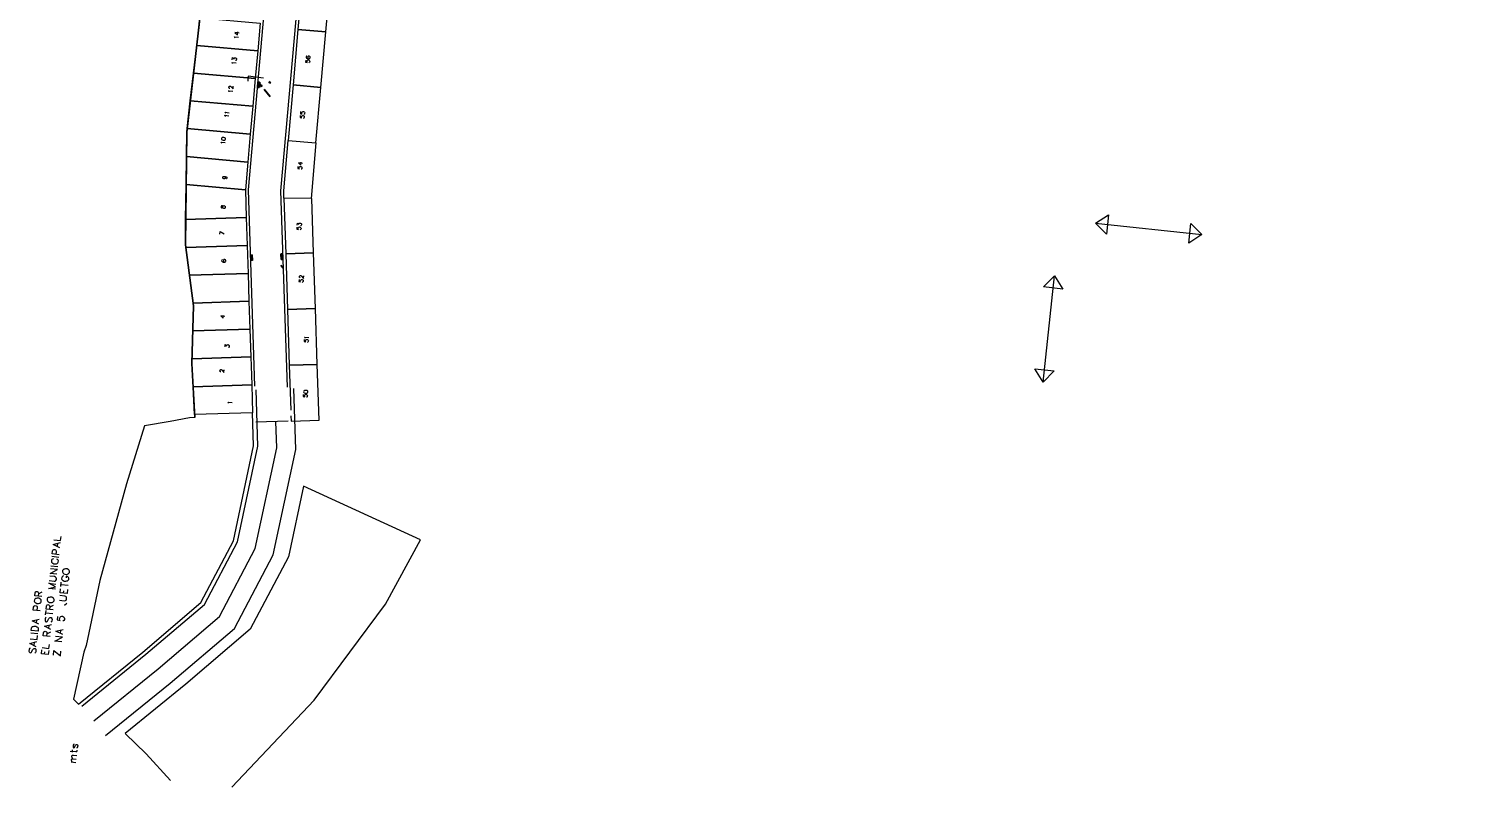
# Model space of a CAD drawing. Header units: metres. Extents: x 678 to 2349, y 417 to 1219.
# Drawn here: x 1817 to 2333, y 417 to 688 of the extents above; entities that cross this region are included whole.
import ezdxf

# ---------------------------------------------------------------- set-up
doc = ezdxf.new("R2010")
doc.units = ezdxf.units.M
doc.layers.add('PDF2_area escolar', color=7, linetype='Continuous', true_color=0x989898)
doc.layers.add('PDF_Geometry', color=7, linetype='Continuous', true_color=0x797979)

# ---------------------------------------------------------------- blocks, each defined once
blk = doc.blocks.new('base')
at = {"layer": 'PDF_Geometry', "lineweight": 25, "extrusion": (-0.000787417, 0.063364, 0.99799)}
for points, elevation in [([(-314.36, -197.29), (-299.6, -195.68), (-292.74, -194.19), (-282.66, -192.11), (-274.48, -190.36), (-258.04, -185.15), (-248.03, -180.61), (-240.54, -177.71), (-228.64, -174.04), (-222.73, -172.71), (-217.38, -171.04), (-209.93, -169.25), (-202.16, -164.76), (-196.2, -160.28), (-195.07, -159.82), (-178.09, -157.46), (-154.3, -156.61), (-136.67, -154.61), (-124.44, -153.16), (-118.07, -151.47), (-100.79, -146.65), (-80.95, -140.97), (-73.38, -139.33), (-61.69, -135.82), (-40.5, -131.6), (-37.73, -130.87), (-17.66, -129.44), (1.31, -127.46), (21.09, -124.93), (41.01, -122.83), (47.38, -123.46), (63.59, -123.19), (81.4, -124.31), (85.64, -96.07), (88.7, -66.39), (92.81, -40.78), (97.16, -22.39), (100.6, -1.56), (102.48, 8.32), (109.69, 37.36), (117.53, 76.62), (126.22, 115.64), (131.51, 149.59), (134.68, 173.97), (136.92, 195.59), (139.96, 229.68), (141.56, 250.68), (142.61, 271.37), (143.25, 283.21), (147.07, 312.94), (152.58, 355.63), (153.55, 396.04), (150.87, 418.02), (151.78, 438.64), (150.96, 458.03), (151.78, 438.64), (150.87, 418.02), (153.55, 396.04), (152.58, 355.63), (147.07, 312.94), (143.25, 283.21), (142.61, 271.37), (141.56, 250.68), (139.96, 229.68), (136.92, 195.59), (134.68, 173.97), (131.51, 149.59), (126.22, 115.64), (117.53, 76.62), (109.69, 37.36), (102.48, 8.32), (100.6, -1.56), (97.16, -22.39), (92.81, -40.78), (88.7, -66.39), (85.64, -96.07), (81.4, -124.31), (63.59, -123.19), (47.38, -123.46), (41.01, -122.83), (21.09, -124.93), (1.31, -127.46), (-17.66, -129.44), (-37.73, -130.87), (-40.5, -131.6), (-61.69, -135.82), (-73.38, -139.33), (-80.95, -140.97), (-100.79, -146.65), (-118.07, -151.47), (-124.44, -153.16), (-136.67, -154.61), (-154.3, -156.61), (-178.09, -157.46), (-195.07, -159.82), (-196.2, -160.28), (-202.16, -164.76), (-209.93, -169.25), (-217.38, -171.04), (-222.73, -172.71), (-228.64, -174.04), (-240.54, -177.71), (-248.03, -180.61), (-258.04, -185.15), (-274.48, -190.36), (-282.66, -192.11), (-292.74, -194.19), (-299.6, -195.68), (-314.36, -197.29), (-312.18, -178.45), (-309.15, -157.9), (-306.88, -132.9), (-305.82, -118), (-298.64, -78.8), (-291.06, -45.08), (-282.25, -15.12), (-275.64, 10.47), (-270.32, 33.9), (-263.82, 63.16), (-258.15, 86.41), (-284.42, 123.89)], 0.03), ([(129.33, 446.99), (130.72, 376.63), (119.72, 267.26), (72.74, -35.35), (74.13, -37.23), (92.98, -40.15)], 0.03), ([(8.56, 202.89), (65.66, 264.23), (104.99, 258.14), (106.87, 259.49), (108.31, 268.73), (119.23, 377.08), (117.81, 447.54)], 0.03), ([(134.86, 322.11), (134.89, 321.92), (135.09, 321.71), (133.58, 321.89)], 0.03), ([(133.4, 320.38), (134.91, 320.2), (133.99, 321.05), (133.86, 319.95)], 0.03), ([(135.95, 329.95), (135.85, 329.17), (135.31, 329.66), (135.29, 329.47), (135.22, 329.34), (135.12, 329.26), (134.93, 329.24), (134.8, 329.26), (134.57, 329.33), (134.45, 329.48), (134.39, 329.72), (134.41, 329.9), (134.53, 330.12), (134.59, 330.21), (134.77, 330.23)], 0.03), ([(109.25, 328.95), (109.4, 329.02), (109.52, 329.24), (109.54, 329.38), (109.47, 329.57), (109.3, 329.73), (108.95, 329.87), (108.58, 329.91), (108.3, 329.85), (108.14, 329.73), (108.03, 329.56), (108.02, 329.47), (108.08, 329.23), (108.2, 329.07), (108.38, 329.01), (108.47, 329), (108.71, 329.01), (108.86, 329.13), (108.93, 329.36), (108.94, 329.45), (108.92, 329.64), (108.8, 329.79), (108.58, 329.91)], 0.03), ([(135.83, 331.26), (135.86, 331.12), (136.06, 330.87), (134.55, 331.05)], 0.03), ([(109.65, 330.34), (109.74, 331.07), (109.11, 331.19), (109.15, 331.14), (109.21, 330.9), (109.19, 330.72), (109.07, 330.5), (108.92, 330.38), (108.72, 330.31), (108.54, 330.33), (108.37, 330.45), (108.25, 330.6), (108.18, 330.84), (108.21, 331.02), (108.33, 331.24), (108.38, 331.28), (108.52, 331.35)], 0.03), ([(136.95, 340.17), (137.04, 340.16), (137.17, 340.1), (137.2, 340), (137.28, 339.85), (137.25, 339.58), (137.14, 339.45), (137.08, 339.37), (136.94, 339.34), (136.8, 339.35), (136.62, 339.42), (136.46, 339.58), (135.81, 340.4), (135.69, 339.4)], 0.03), ([(124.79, 336.63), (130.31, 335.92), (130.52, 337.65)], 0.03), ([(126.99, 339.93), (126.81, 338.01), (126.26, 338.07), (126.44, 339.95)], 0.03), ([(126.98, 339.84), (126.43, 339.91)], 0.03), ([(126.97, 339.75), (126.42, 339.82)], 0.03), ([(126.96, 339.66), (126.41, 339.68)], 0.03), ([(126.94, 339.52), (126.4, 339.59)], 0.03), ([(126.93, 339.43), (126.38, 339.5)], 0.03), ([(126.92, 339.34), (126.37, 339.4)], 0.03), ([(126.91, 339.2), (126.36, 339.27)], 0.03), ([(126.89, 339.11), (126.35, 339.18)], 0.03), ([(126.88, 339.02), (126.33, 339.09)], 0.03), ([(126.87, 338.93), (126.32, 338.99)], 0.03), ([(126.84, 338.28), (126.25, 338.35)], 0.03), ([(126.86, 338.79), (126.31, 338.86)], 0.03), ([(126.83, 338.19), (126.28, 338.26)], 0.03), ([(126.83, 338.61), (126.29, 338.67)], 0.03), ([(126.84, 338.7), (126.3, 338.77)], 0.03), ([(126.82, 338.1), (126.26, 338.12)], 0.03), ([(126.82, 338.52), (126.27, 338.54)], 0.03), ([(126.81, 338.38), (126.26, 338.45)], 0.03), ([(137.19, 341.39), (137.21, 341.21), (137.42, 341), (135.91, 341.18)], 0.03), ([(138.67, 350.21), (138.69, 350.07), (138.9, 349.81), (137.39, 350)], 0.03), ([(138.53, 349.07), (138.56, 348.93), (138.76, 348.72), (137.26, 348.9)], 0.03), ([(111.87, 350.24), (111.95, 350.97), (111.32, 351.1), (111.41, 351.04), (111.42, 350.8), (111.4, 350.58), (111.33, 350.4), (111.18, 350.28), (110.94, 350.21), (110.8, 350.23), (110.58, 350.35), (110.46, 350.5), (110.44, 350.69), (110.46, 350.92), (110.54, 351.14), (110.63, 351.18), (110.78, 351.25)], 0.03), ([(111.7, 348.82), (111.78, 349.56), (111.15, 349.68), (111.24, 349.62), (111.25, 349.39), (111.23, 349.16), (111.16, 348.98), (111, 348.86), (110.77, 348.8), (110.63, 348.81), (110.41, 348.93), (110.29, 349.09), (110.27, 349.28), (110.29, 349.5), (110.37, 349.73), (110.46, 349.76), (110.61, 349.84)], 0.03), ([(140.1, 359.78), (140.13, 359.64), (140.33, 359.38), (138.82, 359.56)], 0.03), ([(112.9, 368.48), (112.99, 369.21), (112.36, 369.33), (112.44, 369.28), (112.46, 369.04), (112.44, 368.86), (112.37, 368.64), (112.21, 368.52), (111.97, 368.45), (111.84, 368.47), (111.62, 368.59), (111.5, 368.74), (111.48, 368.98), (111.5, 369.16), (111.58, 369.38), (111.67, 369.42), (111.82, 369.49)], 0.03), ([(111.29, 367.38), (112.75, 367.2), (111.83, 368.05), (111.71, 367)], 0.03), ([(139.31, 371.7), (139.13, 371.77), (139.01, 371.92), (138.94, 372.16), (138.95, 372.2), (139.07, 372.42), (139.22, 372.54), (139.42, 372.61), (139.51, 372.6), (139.73, 372.48), (139.85, 372.33), (139.86, 372.09), (139.86, 372.05), (139.79, 371.83), (139.63, 371.7), (139.31, 371.7), (138.99, 371.74), (138.63, 371.83), (138.41, 371.99), (138.4, 372.22), (138.41, 372.36), (138.49, 372.58), (138.63, 372.61)], 0.03), ([(141.11, 392.44), (140.99, 391.43), (139.57, 392.35)], 0.03), ([(113.53, 390.2), (113.62, 390.93), (112.98, 391.05), (113.07, 391), (113.09, 390.76), (113.06, 390.58), (112.99, 390.36), (112.84, 390.24), (112.6, 390.17), (112.46, 390.19), (112.24, 390.31), (112.12, 390.46), (112.06, 390.7), (112.08, 390.88), (112.2, 391.1), (112.3, 391.14), (112.44, 391.21)], 0.03), ([(113.44, 389.51), (113.35, 388.74), (112.85, 389.21), (112.82, 388.98), (112.72, 388.86), (112.67, 388.82), (112.43, 388.75), (112.29, 388.77), (112.07, 388.89), (111.95, 389.04), (111.89, 389.28), (111.91, 389.47), (112.03, 389.68), (112.12, 389.72), (112.27, 389.79)], 0.03), ([(140.34, 401.48), (140.49, 401.56), (140.61, 401.77), (140.63, 401.91), (140.56, 402.11), (140.35, 402.32), (140.04, 402.4), (139.67, 402.44), (139.39, 402.43), (139.23, 402.26), (139.12, 402.09), (139.11, 402), (139.18, 401.81), (139.29, 401.61), (139.47, 401.54), (139.56, 401.53), (139.8, 401.55), (139.95, 401.71), (140.02, 401.89), (140.03, 401.98), (140.01, 402.17), (139.89, 402.37), (139.67, 402.44)], 0.03), ([(130.23, 400.29), (129.67, 400.26)], 0.03), ([(130.22, 400.2), (129.66, 400.17)], 0.03), ([(130.22, 400.61), (129.66, 400.59)], 0.03), ([(130.2, 401.92), (130.2, 400.01), (129.68, 399.98), (129.64, 401.89)], 0.03), ([(130.2, 400.06), (129.65, 400.08)], 0.03), ([(130.21, 400.48), (129.65, 400.5)], 0.03), ([(130.21, 400.89), (129.66, 400.91)], 0.03), ([(130.21, 401.31), (129.66, 401.29)], 0.03), ([(130.2, 400.39), (129.64, 400.36)], 0.03), ([(130.2, 400.8), (129.64, 400.78)], 0.03), ([(130.2, 401.22), (129.64, 401.19)], 0.03), ([(130.21, 401.64), (129.65, 401.61)], 0.03), ([(130.19, 400.71), (129.63, 400.69)], 0.03), ([(130.19, 401.13), (129.63, 401.1)], 0.03), ([(130.2, 401.55), (129.64, 401.52)], 0.03), ([(130.18, 400.99), (129.67, 401.01)], 0.03), ([(130.18, 401.41), (129.63, 401.43)], 0.03), ([(130.18, 401.82), (129.63, 401.85)], 0.03), ([(130.17, 401.73), (129.61, 401.71)], 0.03), ([(118.82, 399.86), (119.39, 399.97)], 0.03), ([(118.81, 399.81), (119.38, 399.93)], 0.03), ([(118.81, 400.18), (119.38, 400.3)], 0.03), ([(119.13, 399.77), (119.37, 399.84)], 0.03), ([(118.76, 401.67), (118.81, 399.81), (119.37, 399.79), (119.32, 401.7)], 0.03), ([(118.81, 400.14), (119.38, 400.25)], 0.03), ([(118.8, 400.51), (119.37, 400.62)], 0.03), ([(118.81, 400.55), (119.38, 400.67)], 0.03), ([(118.83, 399.99), (119.36, 400.11)], 0.03), ([(118.79, 400.04), (119.36, 400.16)], 0.03), ([(118.8, 400.46), (119.37, 400.58)], 0.03), ([(118.8, 400.83), (119.37, 400.95)], 0.03), ([(118.8, 400.88), (119.37, 400.99)], 0.03), ([(118.82, 399.9), (119.35, 400.02)], 0.03), ([(118.83, 400.32), (119.35, 400.44)], 0.03), ([(118.79, 400.37), (119.36, 400.49)], 0.03), ([(118.79, 400.74), (119.36, 400.86)], 0.03), ([(118.79, 401.2), (119.37, 401.32)], 0.03), ([(118.82, 400.23), (119.34, 400.35)], 0.03), ([(118.82, 400.64), (119.34, 400.77)], 0.03), ([(118.78, 400.69), (119.35, 400.81)], 0.03), ([(118.79, 401.16), (119.36, 401.27)], 0.03), ([(118.79, 401.53), (119.36, 401.65)], 0.03), ([(118.82, 401.01), (119.34, 401.14)], 0.03), ([(118.78, 401.07), (119.35, 401.18)], 0.03), ([(118.78, 401.48), (119.35, 401.6)], 0.03), ([(118.81, 400.97), (119.34, 401.09)], 0.03), ([(118.81, 401.34), (119.34, 401.46)], 0.03), ([(118.77, 401.39), (119.34, 401.51)], 0.03), ([(118.81, 401.29), (119.33, 401.42)], 0.03), ([(118.8, 401.62), (119.23, 401.71)], 0.03), ([(118.8, 401.67), (118.9, 401.7)], 0.03), ([(113.02, 409.04), (113.1, 409.73), (112.47, 409.89), (112.5, 409.8), (112.57, 409.6), (112.55, 409.38), (112.43, 409.2), (112.27, 409.04), (112.08, 409.01), (111.9, 409.04), (111.72, 409.1), (111.61, 409.3), (111.54, 409.5), (111.57, 409.73), (111.68, 409.9), (111.74, 409.98), (111.89, 410.06)], 0.03), ([(112.57, 408.44), (112.62, 408.44), (112.79, 408.33), (112.83, 408.27), (112.9, 408.13), (112.87, 407.85), (112.76, 407.68), (112.71, 407.64), (112.51, 407.57), (112.38, 407.59), (112.25, 407.7), (112.08, 407.85), (111.44, 408.67), (111.32, 407.67)], 0.03), ([(139.75, 421.91), (141.21, 421.73), (140.34, 422.58), (140.21, 421.53)], 0.03), ([(139.81, 432.8), (139.71, 431.98), (139.21, 432.5), (139.19, 432.27), (139.08, 432.15), (139.02, 432.06), (138.79, 432.04), (138.65, 432.06), (138.43, 432.13), (138.31, 432.33), (138.29, 432.52), (138.31, 432.75), (138.39, 432.97), (138.49, 433.01), (138.63, 433.08)], 0.03), ([(111.43, 430.56), (111.52, 431.29), (110.89, 431.42), (110.93, 431.36), (110.99, 431.12), (110.96, 430.9), (110.85, 430.72), (110.7, 430.6), (110.46, 430.54), (110.32, 430.56), (110.15, 430.67), (110.03, 430.82), (109.96, 431.02), (109.99, 431.25), (110.11, 431.46), (110.16, 431.5), (110.31, 431.58)], 0.03), ([(111.05, 430.05), (111.12, 429.9), (111.32, 429.65), (109.82, 429.83)], 0.03), ([(141.44, 441.78), (141.49, 441.78), (141.62, 441.67), (141.7, 441.61), (141.73, 441.47), (141.69, 441.15), (141.63, 441.02), (141.53, 440.99), (141.39, 440.91), (141.25, 440.93), (141.12, 441.04), (140.91, 441.2), (140.31, 441.97), (140.19, 441.01)], 0.03), ([(116.52, 457.81), (116.48, 459.72), (106.48, 459.49), (106.9, 439.5), (116.89, 439.69), (116.56, 455.81)], 0.03), ([(192.64, 560.17), (169.47, 541.86), (148.34, 524.28), (136.24, 502), (128.5, 467.74), (128.9, 447.55)], -12.66), ([(184.27, 570.76), (160.97, 552.35), (137.71, 533), (123.49, 506.8), (114.97, 469.11), (115.4, 447.28)], -12.66), ([(138.76, 453.01), (138.79, 452.86), (138.99, 452.61), (137.48, 452.79)], 0.03), ([(112, 450.25), (112.08, 450.93), (111.45, 451.1), (111.53, 451), (111.6, 450.81), (111.57, 450.58), (111.45, 450.36), (111.3, 450.24), (111.07, 450.22), (110.93, 450.24), (110.71, 450.31), (110.59, 450.46), (110.57, 450.7), (110.6, 450.93), (110.66, 451.1), (110.77, 451.18), (110.91, 451.26)], 0.03), ([(188.45, 565.47), (165.22, 547.11), (143.03, 528.64), (129.87, 504.4), (121.73, 468.43), (121.92, 458.99)], -12.66), ([(117.59, 459.73), (129.07, 459.97)], 0.03), ([(139.35, 589.88), (109.44, 559.08), (83.54, 524.97), (70.76, 502.02), (112.38, 482.26), (118.07, 507.54), (132.07, 533.31), (155.28, 552.72), (177.32, 570.15), (169.81, 577.54), (161.2, 587.25)], -12.71), ([(200.12, 506.59), (202.59, 506.29), (202.46, 505.24), (202.33, 504.89), (202.17, 504.77), (201.93, 504.7), (201.57, 504.75), (201.35, 504.87), (201.28, 505.01), (201.18, 505.4), (201.31, 506.45)], 0.03), ([(199.82, 504.12), (202.18, 502.87), (199.59, 502.2)], 0.03), ([(201.98, 501.22), (199.51, 501.52), (199.34, 500.1)], 0.03), ([(200.6, 503.66), (200.46, 502.47)], 0.03), ([(202.19, 508.01), (202.48, 508.11), (202.74, 508.32), (202.86, 508.53), (202.91, 508.99), (202.86, 509.28), (202.65, 509.53), (202.39, 509.66), (202.09, 509.83), (201.49, 509.9), (201.11, 509.81), (200.87, 509.75), (200.62, 509.54), (200.45, 509.29), (200.39, 508.83), (200.5, 508.59), (200.7, 508.33), (200.91, 508.16)], 0.03), ([(200.24, 507.55), (202.7, 507.25)], 0.03), ([(203.74, 515.85), (202, 516.06), (201.63, 516.01), (201.37, 515.81), (201.19, 515.46), (201.16, 515.23), (201.25, 514.85), (201.46, 514.59), (201.8, 514.41), (203.54, 514.2)], 0.03), ([(200.96, 513.58), (203.43, 513.29), (200.76, 511.89), (203.23, 511.6)], 0.03), ([(200.65, 510.98), (203.12, 510.68)], 0.03), ([(198.58, 514.24), (198.83, 514.35), (199.09, 514.55), (199.25, 514.76), (199.31, 515.22), (199.2, 515.47), (199, 515.77), (198.78, 515.89), (198.43, 516.07), (197.84, 516.14), (197.46, 516.05), (197.22, 515.98), (196.96, 515.74), (196.79, 515.52), (196.74, 515.07), (196.85, 514.82), (197.05, 514.57), (197.26, 514.4), (197.62, 514.36), (197.7, 514.95)], 0.03), ([(206.51, 521.54), (208.98, 521.24), (208.85, 520.15), (208.67, 519.84), (208.56, 519.72), (208.33, 519.65), (208.1, 519.68), (207.83, 519.8), (207.76, 519.95), (207.66, 520.29), (207.79, 521.39)], 0.03), ([(207.69, 520.56), (206.31, 519.89)], 0.03), ([(201.61, 518.98), (204.08, 518.68), (201.5, 518.06), (203.86, 516.81), (201.39, 517.1)], 0.03), ([(197.22, 519.09), (197.4, 520.6), (199.92, 520.29), (199.74, 518.79)], 0.03), ([(199.65, 518.05), (199.45, 516.41)], 0.03), ([(199.55, 517.23), (197.03, 517.53)], 0.03), ([(198.73, 520.44), (198.62, 519.52)], 0.03), ([(207.12, 526.61), (209.59, 526.32), (209.47, 525.26), (209.28, 524.92), (209.18, 524.79), (208.94, 524.73), (208.57, 524.77), (208.35, 524.89), (208.23, 525.04), (208.19, 525.42), (208.31, 526.47)], 0.03), ([(202.5, 526.34), (204.97, 526.04), (204.84, 524.99), (204.71, 524.63), (204.55, 524.51), (204.31, 524.45), (204.08, 524.48), (203.87, 524.59), (203.75, 524.75), (203.7, 525.13), (203.83, 526.18)], 0.03), ([(203.73, 525.35), (202.3, 524.69)], 0.03), ([(200.23, 522.9), (198.45, 523.11), (198.07, 523.07), (197.82, 522.87), (197.63, 522.52), (197.61, 522.29), (197.7, 521.91), (197.9, 521.65), (198.25, 521.47), (200.03, 521.25)], 0.03), ([(198.41, 524.7), (197.59, 524.05)], 0.03), ([(207.71, 531.46), (210.06, 530.2), (207.48, 529.58)], 0.03), ([(208.49, 530.99), (208.34, 529.81)], 0.03), ([(204.99, 528.91), (205.25, 529.11), (205.38, 529.47), (205.44, 529.92), (205.39, 530.3), (205.19, 530.56), (204.91, 530.59), (204.67, 530.48), (204.57, 530.4), (204.4, 530.19), (204.08, 529.48), (203.92, 529.27), (203.81, 529.15), (203.57, 529.08), (203.21, 529.13), (203.01, 529.38), (202.91, 529.76), (202.97, 530.22), (203.15, 530.57), (203.4, 530.77)], 0.03), ([(205.22, 528.14), (205.02, 526.5)], 0.03), ([(205.12, 527.32), (202.65, 527.62)], 0.03), ([(200.93, 528.7), (201.07, 529.89), (199.99, 530.16), (200.11, 530.01), (200.21, 529.63), (200.16, 529.26), (199.99, 528.96), (199.73, 528.76), (199.35, 528.66), (199.12, 528.69), (198.77, 528.87), (198.57, 529.13), (198.47, 529.46), (198.52, 529.83), (198.7, 530.18), (198.85, 530.3), (199.09, 530.36)], 0.03), ([(210.83, 536.6), (208.36, 536.9), (208.19, 535.48)], 0.03), ([(208.12, 534.89), (210.59, 534.59)], 0.03), ([(203.65, 535.89), (206.12, 535.59), (205.99, 534.54), (205.86, 534.19), (205.71, 534.11), (205.46, 534), (205.23, 534.03), (205.02, 534.19), (204.9, 534.3), (204.85, 534.68), (204.98, 535.73)], 0.03), ([(203.35, 533.42), (205.71, 532.16), (203.13, 531.55)], 0.03), ([(204.88, 534.91), (203.45, 534.24)], 0.03), ([(204.13, 532.96), (203.99, 531.77)], 0.03), ([(199.17, 535.27), (201.57, 534.01), (198.94, 533.4)], 0.03), ([(199.95, 534.8), (199.81, 533.66)], 0.03), ([(210.86, 539.94), (211.12, 540.14), (211.3, 540.49), (211.36, 540.99), (211.26, 541.32), (211.06, 541.58), (210.83, 541.61), (210.59, 541.54), (210.44, 541.42), (210.32, 541.21), (210.01, 540.55), (209.84, 540.29), (209.69, 540.22), (209.44, 540.11), (209.08, 540.15), (208.88, 540.41), (208.83, 540.78), (208.89, 541.29), (209.02, 541.59), (209.28, 541.8)], 0.03), ([(208.68, 539.5), (211.03, 538.25), (208.45, 537.58)], 0.03), ([(209.46, 539.04), (209.31, 537.85)], 0.03), ([(204.25, 540.87), (204.43, 542.38), (206.9, 542.08), (206.72, 540.57)], 0.03), ([(206.63, 539.84), (204.16, 540.14), (203.99, 538.72)], 0.03), ([(202.6, 542.55), (202.39, 540.86), (200.08, 542.86), (199.88, 541.17)], 0.03), ([(199.48, 537.87), (202, 537.57), (199.29, 536.23), (201.8, 535.93)], 0.03), ([(205.76, 542.22), (205.65, 541.31)], 0.03), ([(197.01, 577.03), (195, 577.27), (194.63, 577.23), (194.51, 577.01), (194.47, 576.73)], 0.03), ([(196.24, 577.5), (196.14, 576.67)], 0.03), ([(195.52, 574.61), (195.8, 574.67), (195.94, 575.03), (195.98, 575.39), (195.93, 575.72), (195.67, 575.89), (195.43, 575.78), (195.31, 575.57), (195.1, 574.99), (194.93, 574.78), (194.7, 574.71), (194.6, 574.72), (194.34, 574.85), (194.29, 575.23), (194.34, 575.59), (194.47, 575.9), (194.76, 576)], 0.03), ([(195.02, 581.26), (196.67, 581.06)], 0.03), ([(196.21, 581.12), (196.53, 580.71), (196.59, 580.47), (196.55, 580.1), (196.43, 579.88), (196.05, 579.79), (194.86, 579.93)], 0.03), ([(196.05, 579.79), (196.38, 579.43), (196.43, 579.14), (196.4, 578.82), (196.27, 578.56), (195.89, 578.51), (194.71, 578.65)], 0.03)]:
    blk.add_lwpolyline(points, dxfattribs=dict(at, elevation=elevation))
at = {"layer": 'PDF_Geometry', "lineweight": 25, "extrusion": (-0.000787417, 0.063364, 0.99799), "elevation": 0.03}
for points in [[(112.32, 319.35), (102.33, 320.37), (100.35, 300.48), (110.29, 299.47)], [(148.57, 324.63), (147.33, 314.72), (125.79, 316.89), (126.81, 326.83)], [(114.3, 339.24), (104.36, 340.25), (102.33, 320.37), (112.32, 319.35)], [(149.86, 334.58), (148.57, 324.63), (126.81, 326.83), (127.82, 336.77)], [(151.15, 344.49), (149.86, 334.58), (127.82, 336.77), (128.83, 346.71)], [(127.04, 339.97), (126.85, 337.96), (126.21, 338.03), (126.4, 340)], [(126.26, 338.07), (126.81, 338.01), (126.99, 339.93), (126.44, 339.95)], [(116.32, 359.12), (106.38, 360.13), (108.36, 380.02), (118.06, 379.73), (118.13, 377.17), (116.32, 359.12), (106.38, 360.13), (104.36, 340.25), (114.3, 339.24)], [(152.39, 354.4), (151.15, 344.49), (128.83, 346.71), (129.84, 356.65)], [(152.76, 364.42), (152.58, 355.63), (152.39, 354.4), (129.84, 356.65), (130.81, 366.65)], [(140.18, 358.19), (140.12, 358.43), (139.95, 358.59), (139.59, 358.68), (139.36, 358.71), (138.99, 358.71), (138.79, 358.59), (138.67, 358.37), (138.66, 358.24), (138.72, 358), (138.89, 357.84), (139.25, 357.75), (139.48, 357.72), (139.85, 357.72), (140.05, 357.84), (140.17, 358.05)], [(153.04, 374.45), (152.76, 364.42), (130.81, 366.65), (131.83, 376.59)], [(153.35, 387.02), (153.04, 374.45), (131.83, 376.59), (131.64, 386.58)], [(117.69, 399.71), (107.7, 399.53), (108.04, 380.06), (118.06, 379.73)], [(140.59, 382.72), (140.57, 382.95), (140.44, 383.01), (140.3, 383.03), (140.16, 383), (140.04, 382.83), (139.92, 382.57), (139.85, 382.39), (139.7, 382.27), (139.55, 382.19), (139.32, 382.22), (139.2, 382.33), (139.11, 382.39), (139.09, 382.62), (139.13, 382.89), (139.2, 383.12), (139.3, 383.15), (139.44, 383.23), (139.67, 383.2), (139.8, 383.09), (139.92, 382.94), (139.94, 382.7), (140, 382.42), (140.07, 382.27), (140.2, 382.21), (140.34, 382.19), (140.48, 382.22), (140.55, 382.44)], [(153.44, 397.03), (153.55, 396.04), (153.35, 387.02), (131.64, 386.58), (131.45, 396.57)], [(152.23, 407.01), (153.44, 397.03), (131.45, 396.57), (131.22, 406.57)], [(130.25, 401.96), (130.28, 399.96), (129.63, 399.94), (129.6, 401.94)], [(129.68, 399.98), (130.2, 400.01), (130.2, 401.92), (129.64, 401.89)], [(118.72, 401.72), (118.76, 399.72), (119.41, 399.74), (119.37, 401.74)], [(119.37, 399.79), (118.81, 399.81), (118.76, 401.67), (119.32, 401.7)], [(117.27, 419.7), (107.28, 419.52), (107.7, 399.53), (117.69, 399.71)], [(151.02, 416.98), (152.23, 407.01), (131.22, 406.57), (131.03, 416.56)], [(151.25, 426.97), (150.87, 418.02), (151.02, 416.98), (131.03, 416.56), (130.84, 426.55)], [(116.89, 439.69), (106.9, 439.5), (107.28, 419.52), (117.27, 419.7)], [(151.67, 436.98), (151.25, 426.97), (130.84, 426.55), (130.66, 436.55)], [(151.44, 446.98), (151.78, 438.64), (151.67, 436.98), (130.66, 436.55), (130.42, 446.54)], [(151.02, 456.95), (151.44, 446.98), (130.42, 446.54), (130.24, 456.58)], [(111.88, 449.24), (111.86, 449.48), (111.65, 449.64), (111.29, 449.73), (111.1, 449.75), (110.73, 449.75), (110.49, 449.64), (110.41, 449.42), (110.4, 449.28), (110.42, 449.05), (110.63, 448.88), (110.99, 448.79), (111.17, 448.77), (111.54, 448.77), (111.79, 448.88), (111.86, 449.11)], [(175.67, 481.48), (185.63, 516.03), (190.84, 539.29), (191.64, 541.65), (195.61, 558.47), (193.83, 560.21), (170.57, 541.87), (149.58, 524.32), (137.67, 502.43), (130.01, 468.48), (130.24, 456.58), (151.02, 456.95), (150.96, 458.03), (152.82, 458.08), (159.83, 459.32), (169, 460.72)], [(199.01, 512.75), (198.9, 513), (198.7, 513.25), (198.49, 513.42), (198.14, 513.6), (197.54, 513.67), (197.16, 513.58), (196.92, 513.47), (196.66, 513.27), (196.49, 513.06), (196.44, 512.6), (196.54, 512.31), (196.74, 512.05), (196.96, 511.93), (197.31, 511.75), (197.91, 511.68), (198.29, 511.77), (198.53, 511.84), (198.78, 512.04), (198.95, 512.3)], [(209.21, 523.12), (209.1, 523.36), (208.9, 523.62), (208.68, 523.78), (208.33, 523.96), (207.74, 524.04), (207.4, 523.94), (207.11, 523.83), (206.86, 523.63), (206.74, 523.41), (206.68, 522.96), (206.75, 522.72), (206.94, 522.42), (207.21, 522.29), (207.51, 522.12), (208.1, 522.04), (208.49, 522.14), (208.73, 522.2), (208.99, 522.45), (209.15, 522.66)], [(204.58, 522.84), (204.52, 523.08), (204.32, 523.33), (204.06, 523.5), (203.75, 523.63), (203.16, 523.71), (202.78, 523.66), (202.53, 523.55), (202.28, 523.35), (202.11, 523.14), (202.06, 522.68), (202.16, 522.39), (202.36, 522.13), (202.58, 522.01), (202.93, 521.83), (203.52, 521.76), (203.86, 521.86), (204.15, 521.92), (204.4, 522.12), (204.53, 522.38)], [(208, 533.93), (210.47, 533.63), (210.37, 532.81), (210.19, 532.46), (209.94, 532.26), (209.7, 532.19), (209.31, 532.1), (208.72, 532.17), (208.42, 532.35), (208.15, 532.47), (207.95, 532.73), (207.91, 533.1)]]:
    blk.add_lwpolyline(points, close=True, dxfattribs=at)
at = {"layer": 'PDF_Geometry', "color": 32, "lineweight": 50, "true_color": 0xb85b00, "extrusion": (-0.000787417, 0.063364, 0.99799), "elevation": 0.03}
for points in [[(126.8, 337.96), (126.85, 337.96)], [(126.24, 338.68), (126.24, 338.68)], [(125.44, 339.75), (125.88, 339.19)], [(122.45, 338.39), (122.85, 337.88)]]:
    blk.add_lwpolyline(points, dxfattribs=at)
at = {"layer": 'PDF_Geometry', "color": 2, "lineweight": 40, "extrusion": (-0.000787417, 0.063364, 0.99799), "elevation": 0.03}
for points in [[(125.44, 339.75), (126.16, 338.78)], [(122.2, 338.66), (122.45, 338.39)], [(122.58, 343.34), (124.63, 340.73)], [(129.61, 401.29), (129.68, 401.14)]]:
    blk.add_lwpolyline(points, dxfattribs=at)
at = {"layer": 'PDF_Geometry', "color": 7, "lineweight": 25, "extrusion": (-0.000787417, 0.063364, 0.99799), "elevation": 0.03}
for points in [[(-172.23, 392.35), (-176.99, 389.4), (-176.15, 396.35), (-172.23, 392.35), (-210.21, 396.93)], [(-152.78, 449.09), (-149.83, 444.32), (-156.78, 445.16), (-152.78, 449.09), (-157.36, 411.1)]]:
    blk.add_lwpolyline(points, dxfattribs=at)
for points in [[(-206.33, 392.94), (-210.21, 396.93), (-205.5, 399.88)], [(-153.37, 414.98), (-157.36, 411.1), (-160.31, 415.82)]]:
    blk.add_lwpolyline(points, close=True, dxfattribs=at)
at = {"layer": 'PDF_Geometry', "color": 1, "lineweight": 40, "extrusion": (-0.000787417, 0.063364, 0.99799), "elevation": 0.03}
blk.add_lwpolyline([(118.68, 404.88), (119.49, 403.86)], dxfattribs=at)

msp = doc.modelspace()

# ---------------------------------------------------------------- block references
at = {"layer": 'PDF2_area escolar'}
msp.add_blockref('base', (2021.46982, 1007.79727, 999.038), dxfattribs=at)

doc.saveas('drawing.dxf')
